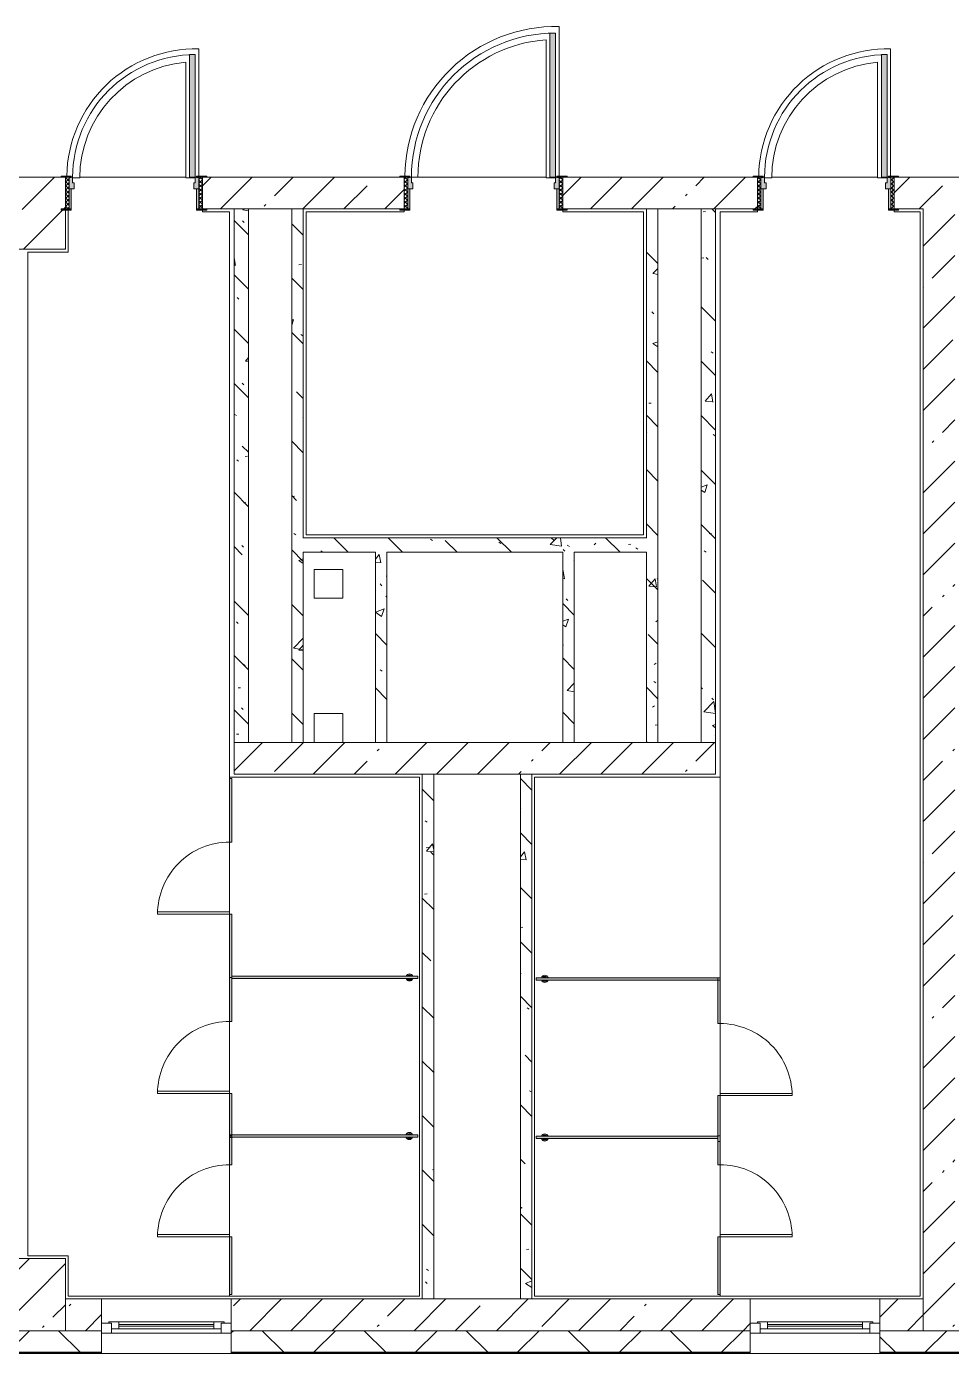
# Model space of a CAD drawing. Header units: millimetres. Extents: x -5426 to 189269, y -8553 to 29000.
# Drawn here: x 127899 to 134315, y -258 to 8945 of the extents above; entities that cross this region are included whole.
import ezdxf

# ---------------------------------------------------------------- set-up
doc = ezdxf.new("R2010")
doc.units = ezdxf.units.MM
for name, color, linetype, lineweight, true_color in [('A-DOOR-2', 7, 'Continuous', 5, 0xaaaaaa), ('A-DOOR-3', 7, 'Continuous', 5, 0xe2e2e2), ('A-DOOR-FRAM-2', 7, 'Continuous', 5, 0xe2e2e2), ('A-DOOR-FRAM-3', 7, 'Continuous', 5, 0xaaaaaa), ('A-FLOR-2', 7, 'Continuous', 5, 0xaaaaaa), ('A-GENM-3', 7, 'Continuous', 5, 0xe2ddcd), ('I-WALL-22', 7, 'Continuous', 5, 0x787878)]:
    doc.layers.add(name, color=color, linetype=linetype, lineweight=lineweight, true_color=true_color)
for name, color, linetype, lineweight in [('A-DOOR-5', 7, 'Continuous', 5), ('A-GENM', 7, 'Continuous', 5), ('A-GLAZ-2', 7, 'Continuous', 5), ('A-WALL', 7, 'Continuous', 9), ('A-WALL-5', 7, 'Continuous', 5), ('I-WALL-20', 7, 'Continuous', 5), ('S-COLS-2', 7, 'Continuous', 5)]:
    doc.layers.add(name, color=color, linetype=linetype, lineweight=lineweight)
pattern_1 = [(45, (62258.82, 0), (-285.1231, 285.1231), []), (45, (62543.95, 0), (-285.1231, 285.1231), [504.031, -100.806, 16.764, -84.042])]
pattern_2 = [(135, (62258.8, 0), (-377.1708, -377.1708), [533.4, -88.9, 17.78, -88.9]), (135, (62258.8, 376.94), (-377.1708, -377.1708), []), (50, (62258.8, 0), (637.6445, -55.7866), [66.675, -733.425]), (355, (62258.8, 0), (-123.3494, 668.699), [53.34, -586.74]), (100.451, (62311.96, -4.65), (514.299, 612.908), [56.665, -623.315]), (46.184, (62258.8, 177.8), (948.7764, -147.15), [100.012, -1100.137]), (96.636, (62337.9, 165.5), (830.909, 865.997), [84.998, -934.973]), (351.184, (62258.8, 177.8), (830.918, 865.988), [80.01, -880.11]), (21, (62347.7, 133.35), (530.6506, -357.9283), [66.675, -733.425]), (326, (62347.7, 133.35), (216.308, 644.6585), [53.34, -586.74]), (71.451, (62391.94, 103.5), (746.9596, 286.7243), [56.665, -623.315]), (37.5, (62258.82, 0), (10.8105, 295.9426), [16.764, -562.864, 16.764, -578.866, -588.962]), (37.5, (62258.82, 0), (10.8105, 295.9426), [-1175.258, 16.764, -572.198]), (7.5, (62258.82, 0), (233.8692, 350.6318), [16.764, -322.834, 16.764, -549.529, -224.472]), (7.5, (62258.82, 0), (233.8692, 350.6318), [-905.891, 16.764, -207.708]), (327.5, (62060.58, 0), (474.5678, -20.0513), [16.764, -205.486, 16.764, -676.656, -920.115]), (327.5, (62060.58, 0), (474.5678, -20.0513), [-915.67, 16.764, -903.351]), (317.5, (61971.68, 0), (518.4522, 88.9934), [16.764, -272.161, 16.764, -443.738, -653.415]), (317.5, (61971.68, 0), (518.4522, 88.9934), [-749.427, 16.764, -636.651])]

# ---------------------------------------------------------------- blocks, each defined once
blk = doc.blocks.new('BSC_Колонна _Прямоугольная - 500х500-V74-3_4_1_птичка')
at = {"layer": 'S-COLS-2'}
h = blk.add_hatch(dxfattribs=at)
h.set_pattern_fill('FP_57', color=256, style=0, pattern_type=2)
h.set_pattern_definition([(45, (-65660, -150), (-285.1231, 285.1231), []), (45, (-65374.88, -150), (-285.1231, 285.1231), [504.031, -100.806, 16.764, -84.042])])
h.paths.add_polyline_path([(-250, -250), (250, -250), (250, 250), (-250, 250)])
for p, q in [((250, 250), (-250, 250)), ((-250, 250), (-250, -250)), ((250, -250), (250, 250)), ((-250, -250), (250, -250))]:
    blk.add_line(p, q, dxfattribs=at)
blk = doc.blocks.new('BSC_Колонна _Прямоугольная - 500х500-V77-3_4_1_птичка')
at = {"layer": 'S-COLS-2'}
h = blk.add_hatch(dxfattribs=at)
h.set_pattern_fill('FP_60', color=256, style=0, pattern_type=2)
h.set_pattern_definition([(45, (-65660, -7650), (-285.1231, 285.1231), []), (45, (-65374.88, -7650), (-285.1231, 285.1231), [504.031, -100.806, 16.764, -84.042])])
h.paths.add_polyline_path([(-250, -250), (250, -250), (250, 22), (220, 22), (220, 30), (250, 30), (250, 250), (-250, 250), (-250, 30)])
for p, q in [((220, 250), (-250, 250)), ((-250, 250), (-250, -250)), ((250, -250), (250, 22)), ((-250, -250), (250, -250))]:
    blk.add_line(p, q, dxfattribs=at)
blk = doc.blocks.new('120_Окно_СКБ_1Ст - 120_Окно_СКБ_1Ст 900х2500_h_-V92-3_4_1_птичка')
at = {"layer": 'A-GLAZ-2'}
for p, q in [((-450, -127), (-450, -57)), ((-450, -57), (-380, -57)), ((450, -57), (-450, -57)), ((-380, -57), (-380, -127)), ((380, -87), (-380, -87)), ((-380, -87), (-380, -127)), ((-330, -137), (-330, -87)), ((330, -137), (330, -87)), ((380, -127), (380, -57)), ((380, -57), (450, -57)), ((380, -127), (380, -87)), ((450, -57), (450, -127)), ((-380, -127), (-450, -127)), ((-450, -127), (-400, -127)), ((-380, -127), (-400, -127)), ((-400, -127), (-400, -137)), ((-400, -137), (400, -137)), ((400, -137), (-400, -137)), ((-330, -107), (330, -107)), ((330, -117), (-330, -117)), ((450, -127), (380, -127)), ((400, -127), (380, -127)), ((400, -127), (450, -127)), ((400, -137), (400, -127))]:
    blk.add_line(p, q, dxfattribs=at)
blk = doc.blocks.new('110_Дверь_СКБ_1Ст_Внутренняя1 - Д-7_л__950x2100h_Туалет-21784696-3_4_1_птичка')
at = {"layer": 'A-DOOR-2'}
h = blk.add_hatch(dxfattribs=at)
h.set_pattern_fill('FP_86', color=256, style=0, pattern_type=2)
h.set_pattern_definition([(135, (1826.41, 174.685), (-14.14214, -14.14214), []), (225, (1826.41, 174.685), (14.14214, -14.14214), [])])
h.paths.add_polyline_path([(487.5, -110), (487.5, 110), (462.5, 110), (462.5, -110)])
at = {"layer": 'A-DOOR-3'}
h = blk.add_hatch(color=256, dxfattribs=at)
h.paths.add_polyline_path([(462.5, 30), (462.5, 110), (437.5, 110), (437.5, 70), (427.5, 70), (427.5, 30)])
h.paths.add_polyline_path([(-402.5, 30), (-402.5, 70), (-412.5, 70), (-412.5, 110), (-437.5, 110), (-437.5, 30)])
at = {"layer": 'A-DOOR-FRAM-2'}
for points in [[(397.5, 110), (437.5, 110), (437.5, 960), (397.5, 960), (397.5, 538.8)], [(-422.5, 110), (-422.5, 118), (-492.5, 118), (-492.5, 110)], [(517.5, 110), (517.5, 118), (447.5, 118), (447.5, 110)], [(-422.5, -110), (-422.5, 30), (-437.5, 30), (-437.5, -110)], [(462.5, -110), (462.5, 30), (447.5, 30), (447.5, -110)], [(-422.5, -118), (-422.5, -110), (-492.5, -110), (-492.5, -118)], [(517.5, -118), (517.5, -110), (447.5, -110), (447.5, -118)]]:
    blk.add_hatch(color=256, dxfattribs=at).paths.add_polyline_path(points)
at = {"layer": 'A-DOOR-FRAM-3'}
h = blk.add_hatch(dxfattribs=at)
h.set_pattern_fill('FP_87', color=256, style=0, pattern_type=2)
h.set_pattern_definition([(45, (-296.384, 174.685), (-14.1421, 14.1421), []), (135, (-296.384, 174.685), (-14.1421, -14.1421), [])])
h.paths.add_polyline_path([(-437.5, -110), (-437.5, 110), (-462.5, 110), (-462.5, -110)])
at = {"layer": 'A-DOOR-2'}
for p, q in [((437.5, 960), (397.5, 960)), ((397.5, 960), (397.5, 110)), ((437.5, 110), (437.5, 960)), ((397.5, 110), (437.5, 110))]:
    blk.add_line(p, q, dxfattribs=at)
blk.add_arc((437.5, 110), 850, 90, 180, dxfattribs=at)
at = {"layer": 'A-DOOR-FRAM-3'}
for p, q in [((-422.5, 118), (-492.5, 118)), ((-492.5, 118), (-492.5, 110)), ((-492.5, 110), (-422.5, 110)), ((-437.5, 110), (-462.5, 110)), ((-462.5, 110), (-462.5, -110)), ((-412.5, 110), (-437.5, 110)), ((-437.5, 110), (-437.5, 30)), ((-437.5, -110), (-437.5, 110)), ((-422.5, 110), (-437.5, 110)), ((-437.5, 110), (-437.5, 109)), ((-437.5, 109), (-422.5, 109)), ((-422.5, 110), (-422.5, 118)), ((-422.5, 109), (-422.5, 110)), ((-412.5, 70), (-412.5, 110)), ((437.5, 110), (437.5, 70)), ((462.5, 110), (437.5, 110)), ((517.5, 118), (447.5, 118)), ((447.5, 118), (447.5, 110)), ((462.5, 110), (447.5, 110)), ((447.5, 110), (447.5, 109)), ((447.5, 110), (517.5, 110)), ((447.5, 109), (462.5, 109)), ((462.5, 30), (462.5, 110)), ((487.5, 110), (462.5, 110)), ((462.5, 110), (462.5, -110)), ((462.5, 109), (462.5, 110)), ((487.5, -110), (487.5, 110)), ((517.5, 110), (517.5, 118)), ((-437.5, 30), (-402.5, 30)), ((-422.5, 30), (-437.5, 30)), ((-437.5, 30), (-437.5, -110)), ((-422.5, -110), (-422.5, 30)), ((-402.5, 70), (-412.5, 70)), ((-402.5, 30), (-402.5, 70)), ((437.5, 70), (427.5, 70)), ((427.5, 70), (427.5, 30)), ((427.5, 30), (462.5, 30)), ((462.5, 30), (447.5, 30)), ((447.5, 30), (447.5, -110)), ((462.5, -110), (462.5, 30)), ((-422.5, -110), (-492.5, -110)), ((-492.5, -110), (-492.5, -118)), ((-492.5, -118), (-422.5, -118)), ((-462.5, -110), (-437.5, -110)), ((-437.5, -110), (-422.5, -110)), ((-422.5, -118), (-422.5, -110)), ((447.5, -110), (462.5, -110)), ((517.5, -110), (447.5, -110)), ((447.5, -110), (447.5, -118)), ((447.5, -118), (517.5, -118)), ((462.5, -110), (487.5, -110)), ((517.5, -118), (517.5, -110))]:
    blk.add_line(p, q, dxfattribs=at)
blk = doc.blocks.new('110_Дверь_СКБ_1Ст_Внутренняя1 - Д-4 1100x2100h_су мгн-V102-3_4_1_птичка')
at = {"layer": 'A-DOOR-2'}
h = blk.add_hatch(dxfattribs=at)
h.set_pattern_fill('FP_40', color=256, style=0, pattern_type=2)
h.set_pattern_definition([(135, (1751.41, 174.685), (-14.14214, -14.14214), []), (225, (1751.41, 174.685), (14.14214, -14.14214), [])])
h.paths.add_polyline_path([(562.5, -110), (562.5, 110), (537.5, 110), (537.5, -110)])
at = {"layer": 'A-DOOR-3'}
h = blk.add_hatch(color=256, dxfattribs=at)
h.paths.add_polyline_path([(537.5, 30), (537.5, 110), (512.5, 110), (512.5, 70), (502.5, 70), (502.5, 30)])
h.paths.add_polyline_path([(-477.5, 30), (-477.5, 70), (-487.5, 70), (-487.5, 110), (-512.5, 110), (-512.5, 30)])
at = {"layer": 'A-DOOR-FRAM-2'}
for points in [[(472.5, 110), (512.5, 110), (512.5, 1110), (472.5, 1110)], [(-497.5, 110), (-497.5, 118), (-567.5, 118), (-567.5, 110)], [(592.5, 110), (592.5, 118), (522.5, 118), (522.5, 110)], [(-497.5, -110), (-497.5, 30), (-512.5, 30), (-512.5, -110)], [(537.5, -110), (537.5, 30), (522.5, 30), (522.5, -110)], [(-497.5, -118), (-497.5, -110), (-567.5, -110), (-567.5, -118)], [(592.5, -118), (592.5, -110), (522.5, -110), (522.5, -118)]]:
    blk.add_hatch(color=256, dxfattribs=at).paths.add_polyline_path(points)
at = {"layer": 'A-DOOR-FRAM-3'}
h = blk.add_hatch(dxfattribs=at)
h.set_pattern_fill('FP_41', color=256, style=0, pattern_type=2)
h.set_pattern_definition([(45, (-371.384, 174.685), (-14.1421, 14.1421), []), (135, (-371.384, 174.685), (-14.1421, -14.1421), [])])
h.paths.add_polyline_path([(-512.5, -110), (-512.5, 110), (-537.5, 110), (-537.5, -110)])
at = {"layer": 'A-DOOR-2'}
for p, q in [((512.5, 1110), (472.5, 1110)), ((472.5, 1110), (472.5, 110)), ((512.5, 110), (512.5, 1110)), ((472.5, 110), (512.5, 110))]:
    blk.add_line(p, q, dxfattribs=at)
blk.add_arc((512.5, 110), 1000, 90, 180, dxfattribs=at)
at = {"layer": 'A-DOOR-FRAM-3'}
for p, q in [((-497.5, 118), (-567.5, 118)), ((-567.5, 118), (-567.5, 110)), ((-567.5, 110), (-497.5, 110)), ((-512.5, 110), (-537.5, 110)), ((-537.5, 110), (-537.5, -110)), ((-487.5, 110), (-512.5, 110)), ((-512.5, 110), (-512.5, 30)), ((-512.5, -110), (-512.5, 110)), ((-497.5, 110), (-512.5, 110)), ((-512.5, 110), (-512.5, 109)), ((-512.5, 109), (-497.5, 109)), ((-497.5, 110), (-497.5, 118)), ((-497.5, 109), (-497.5, 110)), ((-487.5, 70), (-487.5, 110)), ((512.5, 110), (512.5, 70)), ((537.5, 110), (512.5, 110)), ((592.5, 118), (522.5, 118)), ((522.5, 118), (522.5, 110)), ((537.5, 110), (522.5, 110)), ((522.5, 110), (522.5, 109)), ((522.5, 110), (592.5, 110)), ((522.5, 109), (537.5, 109)), ((537.5, 30), (537.5, 110)), ((562.5, 110), (537.5, 110)), ((537.5, 110), (537.5, -110)), ((537.5, 109), (537.5, 110)), ((562.5, -110), (562.5, 110)), ((592.5, 110), (592.5, 118)), ((-512.5, 30), (-477.5, 30)), ((-497.5, 30), (-512.5, 30)), ((-512.5, 30), (-512.5, -110)), ((-497.5, -110), (-497.5, 30)), ((-477.5, 70), (-487.5, 70)), ((-477.5, 30), (-477.5, 70)), ((512.5, 70), (502.5, 70)), ((502.5, 70), (502.5, 30)), ((502.5, 30), (537.5, 30)), ((537.5, 30), (522.5, 30)), ((522.5, 30), (522.5, -110)), ((537.5, -110), (537.5, 30)), ((-497.5, -110), (-567.5, -110)), ((-567.5, -110), (-567.5, -118)), ((-567.5, -118), (-497.5, -118)), ((-537.5, -110), (-512.5, -110)), ((-512.5, -110), (-497.5, -110)), ((-497.5, -118), (-497.5, -110)), ((522.5, -110), (537.5, -110)), ((592.5, -110), (522.5, -110)), ((522.5, -110), (522.5, -118)), ((522.5, -118), (592.5, -118)), ((537.5, -110), (562.5, -110)), ((592.5, -118), (592.5, -110))]:
    blk.add_line(p, q, dxfattribs=at)
blk = doc.blocks.new('131_Сантехническая перегородка_Дверь_ поз_4 - СД-1-V184-3_4_1_птичка')
at = {"layer": 'A-GENM-3'}
for points in [[(-190, -8), (250, -8), (250, 8), (-190, 8)], [(750, -8), (1190, -8), (1190, 8), (750, 8)]]:
    blk.add_hatch(color=256, dxfattribs=at).paths.add_polyline_path(points)
at = {"layer": 'A-DOOR-5'}
for p, q in [((266, 508), (250, 508)), ((250, 8), (250, 508)), ((266, 8), (266, 508)), ((266, 8), (250, 8))]:
    blk.add_line(p, q, dxfattribs=at)
blk.add_arc((250, 8), 500, 360, 90, dxfattribs=at)
at = {"layer": 'A-GENM'}
for p, q in [((250, 8), (-190, 8)), ((-190, 8), (-190, -8)), ((250, -8), (250, 8)), ((1190, 8), (750, 8)), ((750, 8), (750, -8)), ((1190, -8), (1190, 8)), ((-190, -8), (250, -8)), ((750, -8), (1190, -8))]:
    blk.add_line(p, q, dxfattribs=at)
blk = doc.blocks.new('131_Сантехническая перегородка_Дверь - СД-1-V185-3_4_1_птичка')
at = {"layer": 'A-GENM-3'}
for points in [[(0, -8), (317.3, -8), (317.3, 8), (0, 8)], [(817.3, 8), (817.3, -8), (1134.7, -8), (1134.7, 8)]]:
    blk.add_hatch(color=256, dxfattribs=at).paths.add_polyline_path(points)
at = {"layer": 'A-DOOR-5'}
for p, q in [((333.3, -8), (317.3, -8)), ((317.3, -8), (317.3, -508)), ((333.3, -8), (333.3, -508)), ((333.3, -508), (317.3, -508))]:
    blk.add_line(p, q, dxfattribs=at)
blk.add_arc((317.3, -8), 500, 270, 0, dxfattribs=at)
at = {"layer": 'A-GENM'}
for p, q in [((317.3, 8), (0, 8)), ((0, 8), (0, -8)), ((317.3, -8), (317.3, 8)), ((1134.7, 8), (817.3, 8)), ((817.3, 8), (817.3, -8)), ((1134.7, -8), (1134.7, 8)), ((0, -8), (317.3, -8)), ((817.3, -8), (1134.7, -8))]:
    blk.add_line(p, q, dxfattribs=at)
blk = doc.blocks.new('131_Сантехническая перегородка_Дверь - СД-1-V186-3_4_1_птичка')
at = {"layer": 'A-GENM-3'}
for points in [[(0, -8), (305.2, -8), (305.2, 8), (0, 8)], [(805.2, -8), (1110.4, -8), (1110.4, 8), (805.2, 8)]]:
    blk.add_hatch(color=256, dxfattribs=at).paths.add_polyline_path(points)
at = {"layer": 'A-DOOR-5'}
for p, q in [((321.2, 508), (305.2, 508)), ((305.2, 8), (305.2, 508)), ((321.2, 8), (321.2, 508)), ((321.2, 8), (305.2, 8))]:
    blk.add_line(p, q, dxfattribs=at)
blk.add_arc((305.2, 8), 500, 360, 90, dxfattribs=at)
at = {"layer": 'A-GENM'}
for p, q in [((305.2, 8), (0, 8)), ((0, 8), (0, -8)), ((305.2, -8), (305.2, 8)), ((1110.4, 8), (805.2, 8)), ((805.2, 8), (805.2, -8)), ((1110.4, -8), (1110.4, 8)), ((0, -8), (305.2, -8)), ((805.2, -8), (1110.4, -8))]:
    blk.add_line(p, q, dxfattribs=at)
blk = doc.blocks.new('131_Сантехническая перегородка_Дверь_сдвиг_ - СД-1-V187-3_4_1_птичка')
at = {"layer": 'A-GENM-3'}
for points in [[(0, -8), (400, -8), (400, 8), (0, 8)], [(900, -8), (1100, -8), (1100, 8), (900, 8)]]:
    blk.add_hatch(color=256, dxfattribs=at).paths.add_polyline_path(points)
at = {"layer": 'A-DOOR-5'}
for p, q in [((416, 508), (400, 508)), ((400, 8), (400, 508)), ((416, 8), (416, 508)), ((416, 8), (400, 8))]:
    blk.add_line(p, q, dxfattribs=at)
blk.add_arc((400, 8), 500, 360, 90, dxfattribs=at)
at = {"layer": 'A-GENM'}
for p, q in [((400, 8), (0, 8)), ((0, 8), (0, -8)), ((400, -8), (400, 8)), ((1100, 8), (900, 8)), ((900, 8), (900, -8)), ((1100, -8), (1100, 8)), ((0, -8), (400, -8)), ((900, -8), (1100, -8))]:
    blk.add_line(p, q, dxfattribs=at)
blk = doc.blocks.new('131_Сантехническая перегородка_Дверь_сдвиг_ - СД-1-V188-3_4_1_птичка')
at = {"layer": 'A-GENM-3'}
for points in [[(0, -8), (400, -8), (400, 8), (0, 8)], [(900, 8), (900, -8), (1100, -8), (1100, 8)]]:
    blk.add_hatch(color=256, dxfattribs=at).paths.add_polyline_path(points)
at = {"layer": 'A-DOOR-5'}
for p, q in [((416, -8), (400, -8)), ((400, -8), (400, -508)), ((416, -8), (416, -508)), ((416, -508), (400, -508))]:
    blk.add_line(p, q, dxfattribs=at)
blk.add_arc((400, -8), 500, 270, 0, dxfattribs=at)
at = {"layer": 'A-GENM'}
for p, q in [((400, 8), (0, 8)), ((0, 8), (0, -8)), ((400, -8), (400, 8)), ((1100, 8), (900, 8)), ((900, 8), (900, -8)), ((1100, -8), (1100, 8)), ((0, -8), (400, -8)), ((900, -8), (1100, -8))]:
    blk.add_line(p, q, dxfattribs=at)
blk = doc.blocks.new('131_Сантехническая перегородка - СП-4-V189-3_4_1_птичка')
at = {"layer": 'A-GENM-3'}
blk.add_hatch(color=256, dxfattribs=at).paths.add_polyline_path([(1330, -8), (1330, 8), (55.2, 8), (55.2, -8), (798.9, -8)])
at = {"layer": 'A-GENM'}
for p, q in [((1330, 8), (55.2, 8)), ((55.2, 8), (55.2, -8)), ((1330, -8), (1330, 8)), ((55.2, -8), (1330, -8))]:
    blk.add_line(p, q, dxfattribs=at)
at = {"layer": 'A-GENM', "flags": 128}
for points in [[(126.7, 8), (126.3, 8.5), (126, 9), (125.6, 9.5), (125.2, 9.9), (124.8, 10.4), (124.4, 10.8), (123.9, 11.2), (123.5, 11.6), (123, 12), (122.5, 12.3), (122, 12.7), (121.5, 13), (121, 13.3), (120.5, 13.6), (119.9, 13.8), (119.4, 14), (118.8, 14.3), (118.2, 14.4), (117.6, 14.6), (117, 14.7), (116.5, 14.9), (115.9, 14.9), (115.3, 15), (114.7, 15.1), (114.1, 15.1), (113.5, 15.1), (112.8, 15), (112.2, 15), (111.7, 14.9), (111.1, 14.8), (110.5, 14.7), (109.9, 14.5), (109.3, 14.4), (108.7, 14.2), (108.2, 13.9), (107.6, 13.7), (107.1, 13.4), (106.5, 13.2), (106, 12.9), (105.5, 12.5), (105, 12.2), (104.5, 11.8), (104.1, 11.4), (103.6, 11), (103.2, 10.6), (102.8, 10.2), (102.4, 9.7), (102, 9.3), (101.6, 8.8), (101.3, 8.3), (101.1, 8)], [(101.1, -8), (101.4, -8.5), (101.8, -9), (102.2, -9.5), (102.6, -9.9), (103, -10.4), (103.4, -10.8), (103.8, -11.2), (104.3, -11.6), (104.7, -12), (105.2, -12.3), (105.7, -12.7), (106.2, -13), (106.8, -13.3), (107.3, -13.6), (107.9, -13.8), (108.4, -14), (109, -14.3), (109.6, -14.4), (110.1, -14.6), (110.7, -14.7), (111.3, -14.9), (111.9, -14.9), (112.5, -15), (113.1, -15.1), (113.7, -15.1), (114.3, -15.1), (114.9, -15), (115.5, -15), (116.1, -14.9), (116.7, -14.8), (117.3, -14.7), (117.9, -14.5), (118.5, -14.4), (119, -14.2), (119.6, -13.9), (120.2, -13.7), (120.7, -13.4), (121.2, -13.2), (121.7, -12.9), (122.3, -12.5), (122.7, -12.2), (123.2, -11.8), (123.7, -11.4), (124.1, -11), (124.6, -10.6), (125, -10.2), (125.4, -9.7), (125.8, -9.3), (126.1, -8.8), (126.5, -8.3), (126.7, -8)]]:
    blk.add_lwpolyline(points, dxfattribs=at)
at = {"layer": 'A-GENM'}
for radius, start, end in [(24.6, 19.91127, 160.08873), (17.6, 45, 135), (17.6, 45, 135), (15.1, 45, 135), (24.6, 199.91127, 340.08873), (17.6, 225, 315), (17.6, 225, 315), (15.1, 225, 315)]:
    blk.add_arc((113.9, 0), radius, start, end, dxfattribs=at)
blk = doc.blocks.new('131_Сантехническая перегородка - СП-4-V190-3_4_1_птичка')
at = {"layer": 'A-GENM-3'}
blk.add_hatch(color=256, dxfattribs=at).paths.add_polyline_path([(1330, -8), (1330, 8), (71.3, 8), (71.3, -8), (815.1, -8)])
at = {"layer": 'A-GENM'}
for p, q in [((1330, 8), (71.3, 8)), ((71.3, 8), (71.3, -8)), ((1330, -8), (1330, 8)), ((71.3, -8), (1330, -8))]:
    blk.add_line(p, q, dxfattribs=at)
at = {"layer": 'A-GENM', "flags": 128}
for points in [[(142.8, 8), (142.5, 8.5), (142.1, 9), (141.8, 9.5), (141.4, 9.9), (141, 10.4), (140.5, 10.8), (140.1, 11.2), (139.6, 11.6), (139.2, 12), (138.7, 12.3), (138.2, 12.7), (137.7, 13), (137.1, 13.3), (136.6, 13.6), (136.1, 13.8), (135.5, 14), (134.9, 14.3), (134.4, 14.4), (133.8, 14.6), (133.2, 14.7), (132.6, 14.9), (132, 14.9), (131.4, 15), (130.8, 15.1), (130.2, 15.1), (129.6, 15.1), (129, 15), (128.4, 15), (127.8, 14.9), (127.2, 14.8), (126.6, 14.7), (126, 14.5), (125.4, 14.4), (124.9, 14.2), (124.3, 13.9), (123.8, 13.7), (123.2, 13.4), (122.7, 13.2), (122.2, 12.9), (121.7, 12.5), (121.2, 12.2), (120.7, 11.8), (120.2, 11.4), (119.8, 11), (119.3, 10.6), (118.9, 10.2), (118.5, 9.7), (118.1, 9.3), (117.8, 8.8), (117.4, 8.3), (117.3, 8)], [(117.3, -8), (117.6, -8.5), (117.9, -9), (118.3, -9.5), (118.7, -9.9), (119.1, -10.4), (119.5, -10.8), (120, -11.2), (120.4, -11.6), (120.9, -12), (121.4, -12.3), (121.9, -12.7), (122.4, -13), (122.9, -13.3), (123.5, -13.6), (124, -13.8), (124.6, -14), (125.1, -14.3), (125.7, -14.4), (126.3, -14.6), (126.9, -14.7), (127.5, -14.9), (128.1, -14.9), (128.7, -15), (129.3, -15.1), (129.9, -15.1), (130.5, -15.1), (131.1, -15), (131.7, -15), (132.3, -14.9), (132.9, -14.8), (133.4, -14.7), (134, -14.5), (134.6, -14.4), (135.2, -14.2), (135.7, -13.9), (136.3, -13.7), (136.8, -13.4), (137.4, -13.2), (137.9, -12.9), (138.4, -12.5), (138.9, -12.2), (139.4, -11.8), (139.8, -11.4), (140.3, -11), (140.7, -10.6), (141.1, -10.2), (141.5, -9.7), (141.9, -9.3), (142.3, -8.8), (142.6, -8.3), (142.8, -8)]]:
    blk.add_lwpolyline(points, dxfattribs=at)
at = {"layer": 'A-GENM'}
for radius, start, end in [(24.6, 19.91127, 160.08873), (17.6, 45, 135), (17.6, 45, 135), (15.1, 45, 135), (24.6, 199.91127, 340.08873), (17.6, 225, 315), (17.6, 225, 315), (15.1, 225, 315)]:
    blk.add_arc((130, 0), radius, start, end, dxfattribs=at)
blk = doc.blocks.new('131_Сантехническая перегородка - СП-4-V191-3_4_1_птичка')
at = {"layer": 'A-GENM-3'}
blk.add_hatch(color=256, dxfattribs=at).paths.add_polyline_path([(1330, 8), (39.9, 8), (39.9, -8), (1330, -8)])
at = {"layer": 'A-GENM'}
for p, q in [((1330, 8), (39.9, 8)), ((39.9, 8), (39.9, -8)), ((1330, -8), (1330, 8)), ((39.9, -8), (1330, -8))]:
    blk.add_line(p, q, dxfattribs=at)
at = {"layer": 'A-GENM', "flags": 128}
for points in [[(111.4, 8), (111, 8.5), (110.7, 9), (110.3, 9.5), (109.9, 9.9), (109.5, 10.4), (109.1, 10.8), (108.6, 11.2), (108.2, 11.6), (107.7, 12), (107.2, 12.3), (106.7, 12.7), (106.2, 13), (105.7, 13.3), (105.2, 13.6), (104.6, 13.8), (104, 14), (103.5, 14.3), (102.9, 14.4), (102.3, 14.6), (101.7, 14.7), (101.1, 14.9), (100.6, 14.9), (100, 15), (99.4, 15.1), (98.7, 15.1), (98.1, 15.1), (97.5, 15), (96.9, 15), (96.3, 14.9), (95.8, 14.8), (95.2, 14.7), (94.6, 14.5), (94, 14.4), (93.4, 14.2), (92.9, 13.9), (92.3, 13.7), (91.8, 13.4), (91.2, 13.2), (90.7, 12.9), (90.2, 12.5), (89.7, 12.2), (89.2, 11.8), (88.8, 11.4), (88.3, 11), (87.9, 10.6), (87.5, 10.2), (87.1, 9.7), (86.7, 9.3), (86.3, 8.8), (86, 8.3), (85.8, 8)], [(85.8, -8), (86.1, -8.5), (86.5, -9), (86.9, -9.5), (87.2, -9.9), (87.6, -10.4), (88.1, -10.8), (88.5, -11.2), (89, -11.6), (89.4, -12), (89.9, -12.3), (90.4, -12.7), (90.9, -13), (91.5, -13.3), (92, -13.6), (92.6, -13.8), (93.1, -14), (93.7, -14.3), (94.3, -14.4), (94.8, -14.6), (95.4, -14.7), (96, -14.9), (96.6, -14.9), (97.2, -15), (97.8, -15.1), (98.4, -15.1), (99, -15.1), (99.6, -15), (100.2, -15), (100.8, -14.9), (101.4, -14.8), (102, -14.7), (102.6, -14.5), (103.2, -14.4), (103.7, -14.2), (104.3, -13.9), (104.8, -13.7), (105.4, -13.4), (105.9, -13.2), (106.4, -12.9), (106.9, -12.5), (107.4, -12.2), (107.9, -11.8), (108.4, -11.4), (108.8, -11), (109.3, -10.6), (109.7, -10.2), (110.1, -9.7), (110.5, -9.3), (110.8, -8.8), (111.2, -8.3), (111.4, -8)]]:
    blk.add_lwpolyline(points, dxfattribs=at)
at = {"layer": 'A-GENM'}
for radius, start, end in [(24.6, 19.91127, 160.08873), (17.6, 45, 135), (17.6, 45, 135), (15.1, 45, 135), (24.6, 199.91127, 340.08873), (17.6, 225, 315), (17.6, 225, 315), (15.1, 225, 315)]:
    blk.add_arc((98.6, 0), radius, start, end, dxfattribs=at)
blk = doc.blocks.new('131_Сантехническая перегородка - СП-4-V192-3_4_1_птичка')
at = {"layer": 'A-GENM-3'}
blk.add_hatch(color=256, dxfattribs=at).paths.add_polyline_path([(1330, 8), (25.5, 8), (25.5, -8), (1330, -8)])
at = {"layer": 'A-GENM'}
for p, q in [((1330, 8), (25.5, 8)), ((25.5, 8), (25.5, -8)), ((1330, -8), (1330, 8)), ((25.5, -8), (1330, -8))]:
    blk.add_line(p, q, dxfattribs=at)
at = {"layer": 'A-GENM', "flags": 128}
for points in [[(97, 8), (96.7, 8.5), (96.3, 9), (95.9, 9.5), (95.5, 9.9), (95.1, 10.4), (94.7, 10.8), (94.3, 11.2), (93.8, 11.6), (93.3, 12), (92.9, 12.3), (92.4, 12.7), (91.8, 13), (91.3, 13.3), (90.8, 13.6), (90.2, 13.8), (89.7, 14), (89.1, 14.3), (88.5, 14.4), (88, 14.6), (87.4, 14.7), (86.8, 14.9), (86.2, 14.9), (85.6, 15), (85, 15.1), (84.4, 15.1), (83.8, 15.1), (83.2, 15), (82.6, 15), (82, 14.9), (81.4, 14.8), (80.8, 14.7), (80.2, 14.5), (79.6, 14.4), (79.1, 14.2), (78.5, 13.9), (77.9, 13.7), (77.4, 13.4), (76.9, 13.2), (76.4, 12.9), (75.8, 12.5), (75.3, 12.2), (74.9, 11.8), (74.4, 11.4), (74, 11), (73.5, 10.6), (73.1, 10.2), (72.7, 9.7), (72.3, 9.3), (72, 8.8), (71.6, 8.3), (71.4, 8)], [(71.4, -8), (71.8, -8.5), (72.1, -9), (72.5, -9.5), (72.9, -9.9), (73.3, -10.4), (73.7, -10.8), (74.1, -11.2), (74.6, -11.6), (75.1, -12), (75.6, -12.3), (76.1, -12.7), (76.6, -13), (77.1, -13.3), (77.6, -13.6), (78.2, -13.8), (78.7, -14), (79.3, -14.3), (79.9, -14.4), (80.5, -14.6), (81.1, -14.7), (81.6, -14.9), (82.2, -14.9), (82.8, -15), (83.4, -15.1), (84, -15.1), (84.6, -15.1), (85.2, -15), (85.8, -15), (86.4, -14.9), (87, -14.8), (87.6, -14.7), (88.2, -14.5), (88.8, -14.4), (89.4, -14.2), (89.9, -13.9), (90.5, -13.7), (91, -13.4), (91.6, -13.2), (92.1, -12.9), (92.6, -12.5), (93.1, -12.2), (93.6, -11.8), (94, -11.4), (94.5, -11), (94.9, -10.6), (95.3, -10.2), (95.7, -9.7), (96.1, -9.3), (96.5, -8.8), (96.8, -8.3), (97, -8)]]:
    blk.add_lwpolyline(points, dxfattribs=at)
at = {"layer": 'A-GENM'}
for radius, start, end in [(24.6, 19.91127, 160.08873), (17.6, 45, 135), (17.6, 45, 135), (15.1, 45, 135), (24.6, 199.91127, 340.08873), (17.6, 225, 315), (17.6, 225, 315), (15.1, 225, 315)]:
    blk.add_arc((84.2, 0), radius, start, end, dxfattribs=at)

msp = doc.modelspace()

# ---------------------------------------------------------------- hatches: boundary and pattern name
at = {"layer": 'A-WALL-5'}
h = msp.add_hatch(dxfattribs=at)
h.set_pattern_fill('FP_70', color=256, style=0, pattern_type=2)
h.set_pattern_definition([(45, (62258.8, 0), (-353.5534, 353.5534), []), (135, (62258.8, 0), (-353.5534, -353.5534), [])])
h.paths.add_polyline_path([(132918.8, -250), (132918.8, -100), (129318.8, -100), (129318.8, -250), (132178.6, -250)])
h.paths.add_polyline_path([(137958.8, -250), (137958.8, -100), (133818.8, -100), (133818.8, -250), (137771.8, -250)])
h.paths.add_polyline_path([(119168.8, -250), (120068.8, -250), (120068.8, -100), (118885.9, -100), (118885.9, -250), (119127.7, -250)])
h.paths.add_polyline_path([(123668.8, -250), (123868.8, -250), (123868.8, -100), (123168.8, -100), (123168.8, -250)])
h.paths.add_polyline_path([(125968.8, -250), (126518.8, -250), (126518.8, -100), (125968.8, -100)])
h.paths.add_polyline_path([(128168.8, -250), (128418.8, -250), (128418.8, -100), (127418.8, -100), (127418.8, -250), (127668.8, -250)])
at = {"layer": 'I-WALL-20'}
h = msp.add_hatch(dxfattribs=at)
h.set_pattern_fill('FP_66', color=256, style=0, pattern_type=2)
h.set_pattern_definition(pattern_1)
h.paths.add_polyline_path([(132938.8, 7680), (132968.8, 7680), (132968.8, 7900), (131618.8, 7900), (131618.8, 7680), (132678.8, 7680)])
h.paths.add_polyline_path([(133918.8, 7680), (134118.8, 7680), (134118.8, 7900), (133918.8, 7900), (133918.8, 7750.3)])
h.paths.add_polyline_path([(129148.8, 7680), (130518.8, 7680), (130518.8, 7900), (129118.8, 7900), (129118.8, 7680)])
h = msp.add_hatch(dxfattribs=at)
h.set_pattern_fill('FP_66', color=256, style=0, pattern_type=2)
h.set_pattern_definition(pattern_1)
h.paths.add_polyline_path([(136018.8, 7680), (137738.8, 7680), (137738.8, 7900), (135963.8, 7900), (135963.8, 7680)])
h.paths.add_polyline_path([(134508.8, 7680), (134563.8, 7680), (134563.8, 7900), (134118.8, 7900), (134118.8, 7680), (134338.8, 7680)])
h = msp.add_hatch(dxfattribs=at)
h.set_pattern_fill('FP_66', color=256, style=0, pattern_type=2)
h.set_pattern_definition(pattern_1)
h.paths.add_polyline_path([(134118.8, 120), (134338.8, 120), (134338.8, 7680), (134118.8, 7680), (134118.8, 1965.8)])
h = msp.add_hatch(dxfattribs=at)
h.set_pattern_fill('FP_66', color=256, style=0, pattern_type=2)
h.set_pattern_definition(pattern_1)
h.paths.add_polyline_path([(130723.8, 3760), (132678.8, 3760), (132678.8, 3980), (129338.8, 3980), (129338.8, 3760), (130643.8, 3760)])
h = msp.add_hatch(dxfattribs=at)
h.set_pattern_fill('FP_66', color=256, style=0, pattern_type=2)
h.set_pattern_definition(pattern_1)
h.paths.add_polyline_path([(132918.8, -100), (132918.8, 120), (129318.8, 120), (129318.8, -100), (132178.6, -100)])
h.paths.add_polyline_path([(134043, -100), (134118.8, -100), (134118.8, 120), (133818.8, 120), (133818.8, -100)])
h.paths.add_polyline_path([(128418.8, -100), (128418.8, 120), (128168.8, 120), (128168.8, -100)])
h = msp.add_hatch(dxfattribs=at)
h.set_pattern_fill('FP_66', color=256, style=0, pattern_type=2)
h.set_pattern_definition(pattern_1)
h.paths.add_polyline_path([(137958.8, -100), (137958.8, 120), (134118.8, 120), (134118.8, -100), (137771.8, -100)])
at = {"layer": 'I-WALL-22'}
h = msp.add_hatch(dxfattribs=at)
h.set_pattern_fill('FP_74', color=256, style=0, pattern_type=2)
h.set_pattern_definition(pattern_2)
h.paths.add_polyline_path([(129438.8, 3980), (129438.8, 7680), (129338.8, 7680), (129338.8, 3980)])
h = msp.add_hatch(dxfattribs=at)
h.set_pattern_fill('FP_74', color=256, style=0, pattern_type=2)
h.set_pattern_definition(pattern_2)
h.paths.add_polyline_path([(129738.8, 3980), (129818.8, 3980), (129818.8, 7680), (129738.8, 7680), (129738.8, 4279.6)])
h = msp.add_hatch(dxfattribs=at)
h.set_pattern_fill('FP_74', color=256, style=0, pattern_type=2)
h.set_pattern_definition(pattern_2)
h.paths.add_polyline_path([(132278.8, 3980), (132278.8, 7680), (132198.8, 7680), (132198.8, 3980)])
h = msp.add_hatch(dxfattribs=at)
h.set_pattern_fill('FP_74', color=256, style=0, pattern_type=2)
h.set_pattern_definition(pattern_2)
h.paths.add_polyline_path([(132678.8, 3980), (132678.8, 7680), (132578.8, 7680), (132578.8, 3980)])
h = msp.add_hatch(dxfattribs=at)
h.set_pattern_fill('FP_74', color=256, style=0, pattern_type=2)
h.set_pattern_definition(pattern_2)
h.paths.add_polyline_path([(132198.8, 5300), (132198.8, 5400), (129818.8, 5400), (129818.8, 5300), (131698.8, 5300)])
h = msp.add_hatch(dxfattribs=at)
h.set_pattern_fill('FP_74', color=256, style=0, pattern_type=2)
h.set_pattern_definition(pattern_2)
h.paths.add_polyline_path([(130398.8, 3980), (130398.8, 5300), (130318.8, 5300), (130318.8, 3980)])
h = msp.add_hatch(dxfattribs=at)
h.set_pattern_fill('FP_74', color=256, style=0, pattern_type=2)
h.set_pattern_definition(pattern_2)
h.paths.add_polyline_path([(131698.8, 3980), (131698.8, 5300), (131618.8, 5300), (131618.8, 3980)])
h = msp.add_hatch(dxfattribs=at)
h.set_pattern_fill('FP_74', color=256, style=0, pattern_type=2)
h.set_pattern_definition(pattern_2)
h.paths.add_polyline_path([(130723.8, 120), (130723.8, 3760), (130643.8, 3760), (130643.8, 120)])
h = msp.add_hatch(dxfattribs=at)
h.set_pattern_fill('FP_74', color=256, style=0, pattern_type=2)
h.set_pattern_definition(pattern_2)
h.paths.add_polyline_path([(131404.7, 120), (131404.7, 3760), (131324.7, 3760), (131324.7, 120)])

# ---------------------------------------------------------------- linework, layer by layer
at = {"layer": 'A-FLOR-2'}
for p, q in [((131593, 7908), (131593, 8944.7)), ((131503, 8852.7), (131503, 7895.1)), ((129093, 7908), (129093, 8789.8)), ((133893, 7908), (133893, 8789.8)), ((129003, 8697), (129003, 7895.1)), ((133803, 8697), (133803, 7895.1)), ((128218.8, 7895.1), (128268, 7895.1)), ((128268.3, 7900), (129003, 7900)), ((129003, 7895.1), (129068.8, 7895.1)), ((130568.8, 7900), (130613.8, 7900)), ((131503, 7900), (130613.8, 7900)), ((131503, 7895.1), (131568.8, 7895.1)), ((133018.8, 7895.1), (133068, 7895.1)), ((133068.3, 7900), (133803, 7900)), ((133803, 7895.1), (133868.8, 7895.1)), ((128188.8, 7672), (128188.8, 7380)), ((129118.8, 7660), (129118.8, 7672)), ((129307.8, 7660), (129118.8, 7660)), ((129307.8, 7660), (129307.8, 3729)), ((130518.8, 7660), (129838.8, 7660)), ((129838.8, 7660), (129838.8, 5420)), ((130518.8, 7672), (130518.8, 7660)), ((131618.8, 7660), (131618.8, 7672)), ((132178.8, 7660), (131618.8, 7660)), ((132178.8, 5420), (132178.8, 7660)), ((132968.8, 7660), (132709.8, 7660)), ((132709.8, 2347.5), (132709.8, 7660)), ((132968.8, 7672), (132968.8, 7660)), ((133918.8, 7660), (133918.8, 7672)), ((134098.8, 7660), (133918.8, 7660)), ((134098.8, 140), (134098.8, 7660)), ((128188.8, 7380), (127908.8, 7380)), ((127908.8, 7380), (127908.8, 420)), ((129838.8, 5420), (132178.8, 5420)), ((129893.8, 4980), (129893.8, 5180)), ((129893.8, 5180), (130093.8, 5180)), ((130093.8, 5180), (130093.8, 4980)), ((130093.8, 4980), (129893.8, 4980)), ((129893.8, 3980), (129893.8, 4180)), ((129893.8, 4180), (130093.8, 4180)), ((130093.8, 4180), (130093.8, 3980)), ((130623.8, 3740), (129307.8, 3740)), ((130623.8, 140), (130623.8, 3740)), ((131423.8, 3740), (131423.8, 140)), ((132709.8, 3740), (131423.8, 3740)), ((129307.8, 2789), (129307.8, 3289)), ((129307.8, 1545.2), (129307.8, 2045.2)), ((132709.8, 2030.1), (132709.8, 1530.1)), ((129307.8, 551), (129307.8, 1051)), ((132709.8, 1051), (132709.8, 551)), ((127908.8, 420), (128188.8, 420)), ((128188.8, 420), (128188.8, 140)), ((128188.8, 140), (130623.8, 140)), ((129307.8, 140), (129307.8, 151)), ((131423.8, 140), (134098.8, 140)), ((132709.8, 151), (132709.8, 140))]:
    msp.add_line(p, q, dxfattribs=at)
for centre, radius, start, end in [((131568.8, 7900), 1045, 88.67391, 179.56055), ((131568.8, 7900), 955, 93.9518, 180), ((129073, 7895.1), 895, 88.71954, 179.17007), ((133873, 7895.1), 895, 88.71954, 179.17007), ((129073, 7895.1), 805, 94.98854, 180), ((133873, 7895.1), 805, 94.98854, 180)]:
    msp.add_arc(centre, radius, start, end, dxfattribs=at)
at = {"layer": 'A-WALL'}
for p, q in [((129438.8, 7680), (129338.8, 7680)), ((129818.8, 7680), (129738.8, 7680)), ((132278.8, 7680), (132198.8, 7680)), ((132678.8, 7680), (132578.8, 7680)), ((129338.8, 3980), (129438.8, 3980)), ((129738.8, 3980), (129818.8, 3980)), ((130318.8, 3980), (130398.8, 3980)), ((131618.8, 3980), (131698.8, 3980)), ((132198.8, 3980), (132278.8, 3980)), ((132578.8, 3980), (132678.8, 3980)), ((130723.8, 3760), (130643.8, 3760)), ((131404.7, 3760), (131324.7, 3760)), ((130643.8, 120), (130723.8, 120)), ((131324.7, 120), (131404.7, 120)), ((128418.8, -100), (128168.8, -100)), ((132918.8, -100), (129318.8, -100)), ((133818.8, -100), (137958.8, -100)), ((127418.8, -250), (128418.8, -250)), ((127418.8, -253), (128418.8, -253)), ((129318.8, -250), (132918.8, -250)), ((129318.8, -253), (132918.8, -253)), ((133818.8, -250), (138108.8, -250)), ((133818.8, -253), (138111.8, -253))]:
    msp.add_line(p, q, dxfattribs=at)
at = {"layer": 'A-WALL-5'}
for p, q in [((128418.8, -258), (128418.8, -100)), ((129318.8, -100), (129318.8, -258)), ((132918.8, -258), (132918.8, -100)), ((133818.8, -100), (133818.8, -258)), ((126518.8, -258), (138116.8, -258))]:
    msp.add_line(p, q, dxfattribs=at)
at = {"layer": 'I-WALL-20'}
for p, q in [((130488.8, 7900), (129148.8, 7900)), ((132938.8, 7900), (131648.8, 7900)), ((134118.8, 7900), (133948.8, 7900)), ((134508.8, 7900), (134118.8, 7900)), ((129148.8, 7680), (129338.8, 7680)), ((129338.8, 7680), (129338.8, 3760)), ((129438.8, 3980), (129438.8, 7680)), ((129438.8, 7680), (129738.8, 7680)), ((129738.8, 7680), (129738.8, 3980)), ((129818.8, 5400), (129818.8, 7680)), ((129818.8, 7680), (130488.8, 7680)), ((131648.8, 7680), (132198.8, 7680)), ((132198.8, 7680), (132198.8, 5400)), ((132278.8, 3980), (132278.8, 7680)), ((132278.8, 7680), (132578.8, 7680)), ((132578.8, 7680), (132578.8, 3980)), ((132678.8, 3760), (132678.8, 7680)), ((132678.8, 7680), (132938.8, 7680)), ((133948.8, 7680), (134118.8, 7680)), ((134118.8, 7680), (134118.8, -100)), ((132198.8, 5400), (129818.8, 5400)), ((129818.8, 3980), (129818.8, 5300)), ((129818.8, 5300), (130318.8, 5300)), ((130318.8, 5300), (130318.8, 3980)), ((130398.8, 5300), (131618.8, 5300)), ((130398.8, 3980), (130398.8, 5300)), ((131618.8, 5300), (131618.8, 3980)), ((131698.8, 5300), (132198.8, 5300)), ((131698.8, 3980), (131698.8, 5300)), ((132198.8, 5300), (132198.8, 3980)), ((129738.8, 3980), (129438.8, 3980)), ((130318.8, 3980), (129818.8, 3980)), ((131618.8, 3980), (130398.8, 3980)), ((132198.8, 3980), (131698.8, 3980)), ((132578.8, 3980), (132278.8, 3980)), ((129338.8, 3760), (130643.8, 3760)), ((130643.8, 3760), (130643.8, 120)), ((130723.8, 3760), (131324.7, 3760)), ((130723.8, 120), (130723.8, 3760)), ((131324.7, 3760), (131324.7, 120)), ((131404.7, 3760), (132678.8, 3760)), ((131404.7, 120), (131404.7, 3760)), ((130643.8, 120), (128168.8, 120)), ((128418.8, -100), (128418.8, 120)), ((129318.8, 120), (129318.8, -100)), ((131324.7, 120), (130723.8, 120)), ((134118.8, 120), (131404.7, 120)), ((132918.8, -100), (132918.8, 120)), ((133818.8, 120), (133818.8, -100))]:
    msp.add_line(p, q, dxfattribs=at)

# ---------------------------------------------------------------- block references
at = {"layer": 'A-DOOR-2'}
for name, p in [('110_Дверь_СКБ_1Ст_Внутренняя1 - Д-4 1100x2100h_су мгн-V102-3_4_1_птичка', (131056.3, 7790)), ('110_Дверь_СКБ_1Ст_Внутренняя1 - Д-7_л__950x2100h_Туалет-21784696-3_4_1_птичка', (128631.3, 7790)), ('110_Дверь_СКБ_1Ст_Внутренняя1 - Д-7_л__950x2100h_Туалет-21784696-3_4_1_птичка', (133431.3, 7790))]:
    msp.add_blockref(name, p, dxfattribs=at)
at = {"layer": 'A-GENM'}
for name, p, rotation in [('131_Сантехническая перегородка_Дверь_ поз_4 - СД-1-V184-3_4_1_птичка', (129315.8, 2539), 89.99999999997657), ('131_Сантехническая перегородка_Дверь - СД-1-V186-3_4_1_птичка', (129315.8, 1240), 89.99999999997657), ('131_Сантехническая перегородка - СП-4-V191-3_4_1_птичка', (130654.2, 2350), 180), ('131_Сантехническая перегородка_Дверь - СД-1-V185-3_4_1_птичка', (132701.8, 1212.8), 90.00000000002345), ('131_Сантехническая перегородка_Дверь_сдвиг_ - СД-1-V187-3_4_1_птичка', (129315.8, 151), 89.99999999997657), ('131_Сантехническая перегородка - СП-4-V192-3_4_1_птичка', (130638.3, 1250), 180), ('131_Сантехническая перегородка_Дверь_сдвиг_ - СД-1-V188-3_4_1_птичка', (132701.8, 151), 90.00000000002345)]:
    msp.add_blockref(name, p, dxfattribs=dict(at, rotation=rotation))
for name, p in [('131_Сантехническая перегородка - СП-4-V189-3_4_1_птичка', (131379.6, 2340)), ('131_Сантехническая перегородка - СП-4-V190-3_4_1_птичка', (131363.5, 1240))]:
    msp.add_blockref(name, p, dxfattribs=at)
at = {"layer": 'A-GLAZ-2', "rotation": 180}
for p in [(128868.8, -175), (133368.8, -175)]:
    msp.add_blockref('120_Окно_СКБ_1Ст - 120_Окно_СКБ_1Ст 900х2500_h_-V92-3_4_1_птичка', p, dxfattribs=at)
at = {"layer": 'S-COLS-2'}
for name, p in [('BSC_Колонна _Прямоугольная - 500х500-V77-3_4_1_птичка', (127918.8, 7650)), ('BSC_Колонна _Прямоугольная - 500х500-V74-3_4_1_птичка', (127918.8, 150))]:
    msp.add_blockref(name, p, dxfattribs=at)

doc.saveas('drawing.dxf')
